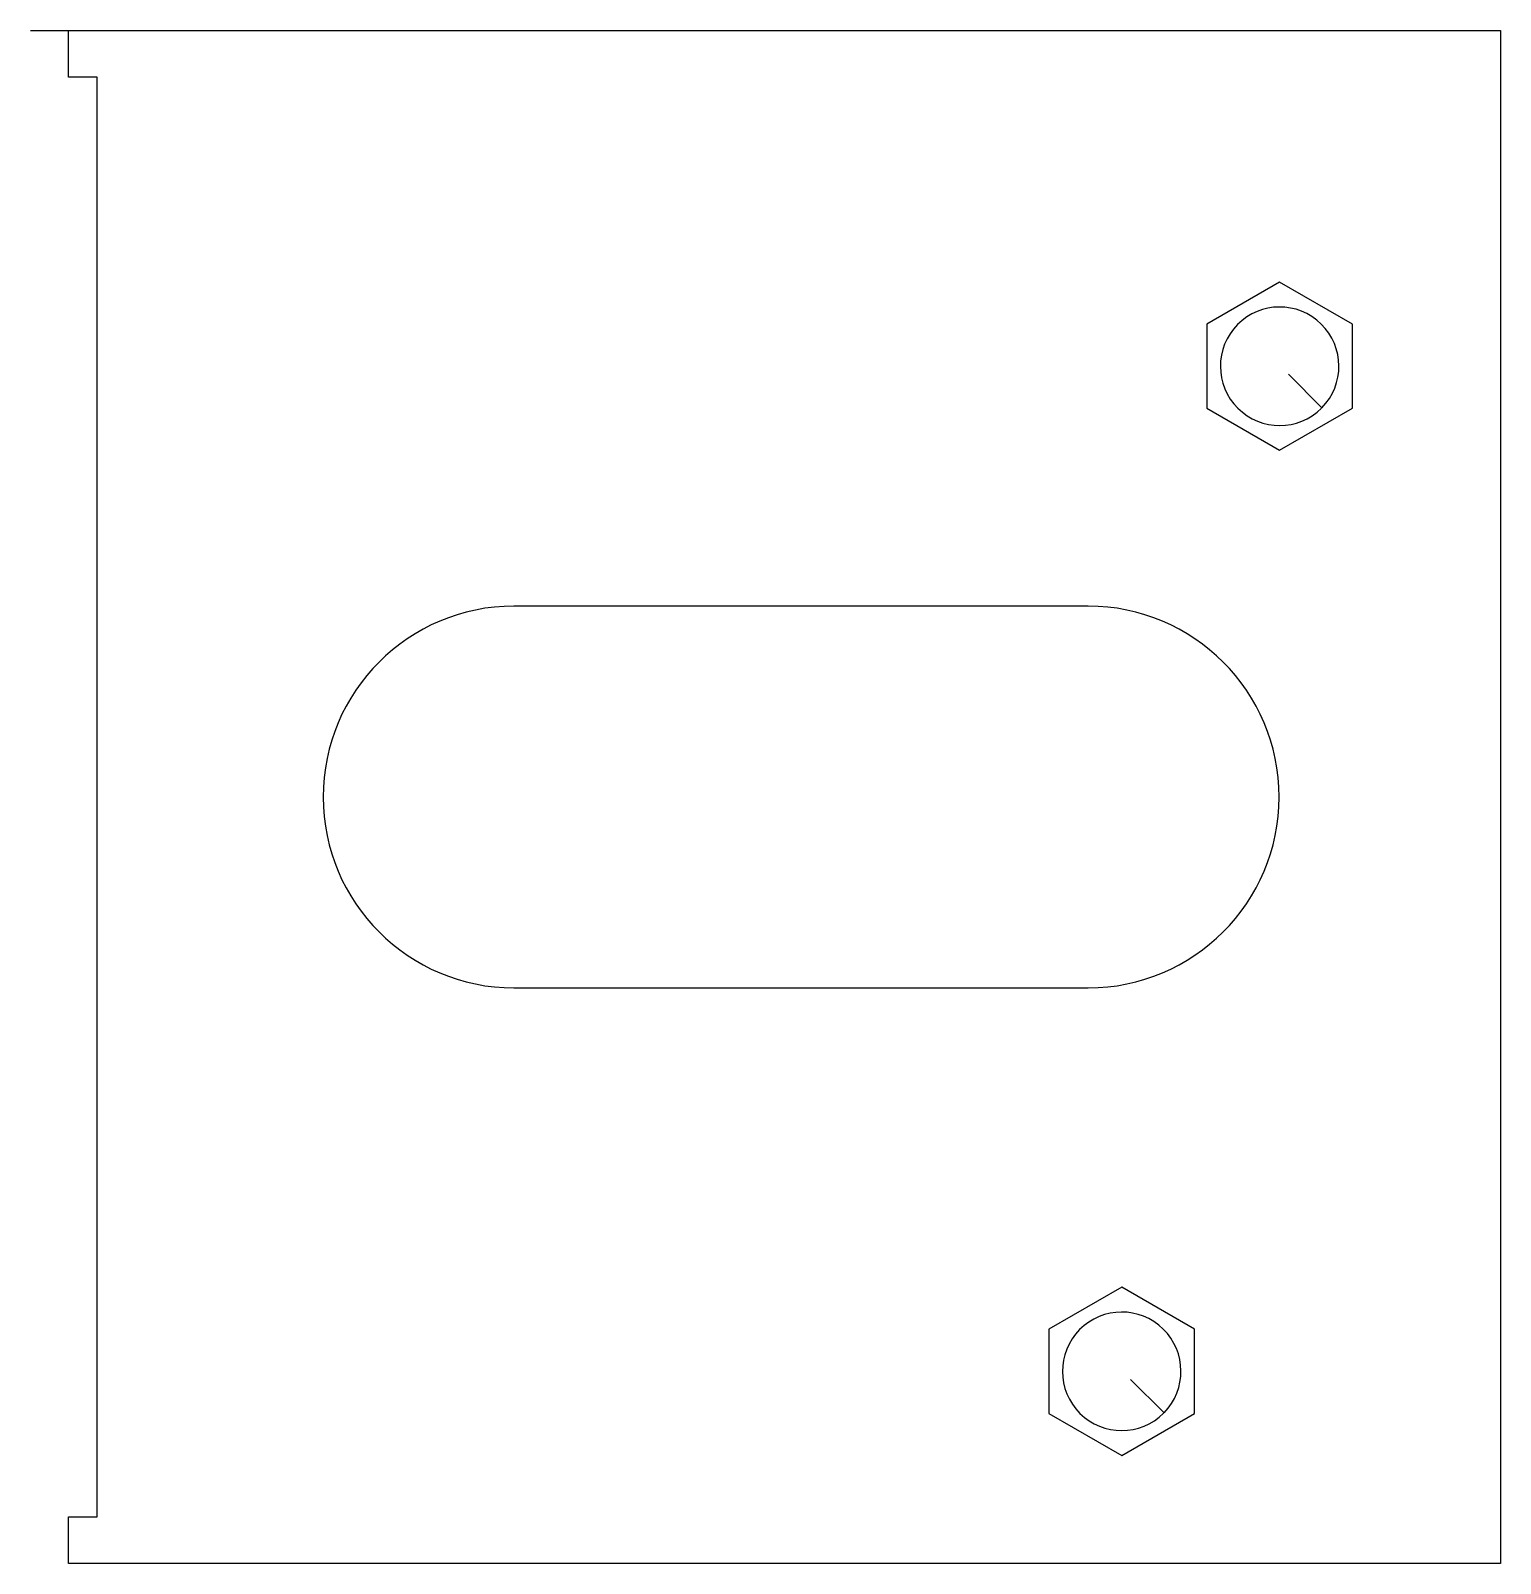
# Model space of a CAD drawing. Extents: x 3 to 157, y 810 to 971.
import ezdxf

# ---------------------------------------------------------------- set-up
doc = ezdxf.new("R2010")
doc.units = 0

msp = doc.modelspace()

# ---------------------------------------------------------------- linework, layer by layer
for p, q in [((3, 970.56), (7, 970.56)), ((6.94, 965.69), (6.94, 970.5)), ((7, 970.56), (156.56, 970.56)), ((156.56, 970.56), (156.56, 810.44)), ((9.94, 965.69), (6.94, 965.69)), ((9.94, 815.31), (9.94, 965.69)), ((133.5, 944.28), (125.9, 939.89)), ((141.1, 939.89), (133.5, 944.28)), ((125.9, 939.89), (125.9, 931.11)), ((141.1, 931.11), (141.1, 939.89)), ((134.43, 934.66), (137.92, 931.17)), ((125.9, 931.11), (133.5, 926.72)), ((133.5, 926.72), (141.1, 931.11)), ((113.5, 910.44), (53.5, 910.44)), ((53.5, 870.56), (113.5, 870.56)), ((117, 839.28), (109.4, 834.89)), ((124.6, 834.89), (117, 839.28)), ((109.4, 834.89), (109.4, 826.11)), ((124.6, 826.11), (124.6, 834.89)), ((117.93, 829.66), (121.42, 826.17)), ((109.4, 826.11), (117, 821.72)), ((117, 821.72), (124.6, 826.11)), ((6.94, 810.44), (6.94, 815.31)), ((6.94, 815.31), (9.94, 815.31)), ((156.56, 810.44), (6.94, 810.44))]:
    msp.add_line(p, q)
for centre, radius, start, end in [((133.5, 935.5), 6.19, 315.5893, 315), ((53.5, 890.5), 19.94, 90, 270), ((113.5, 890.5), 19.94, 0, 90), ((113.5, 890.5), 19.94, 270, 0), ((117, 830.5), 6.19, 315.5893, 315)]:
    msp.add_arc(centre, radius, start, end)

doc.saveas('drawing.dxf')
